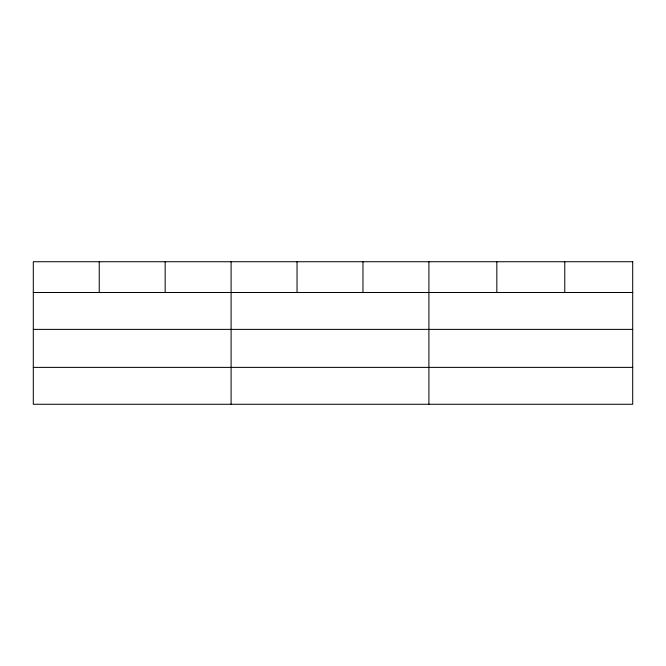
<?xml version="1.0" encoding="UTF-8"?>
<svg xmlns="http://www.w3.org/2000/svg" width="666" height="666" viewBox="0 0 666 666"><rect width="100%" height="100%" fill="white"/><g stroke="black" fill="none" stroke-linecap="round" stroke-linejoin="round"><path stroke-width="1" d="M33.3 292.491L632.7 292.491M33.3 329.379L632.7 329.379M33.3 367.382L632.7 367.382M564.768 261.73L564.768 292.491M496.836 261.73L496.836 292.491M428.904 261.73L428.904 404.27M362.97 261.73L362.97 292.491M297.036 261.73L297.036 292.491M231.102 261.73L231.102 404.27M165.168 261.73L165.168 292.491M99.234 261.73L99.234 292.491M632.7 261.73L33.3 261.73L33.3 404.27L632.7 404.27L632.7 261.73"/></g></svg>
